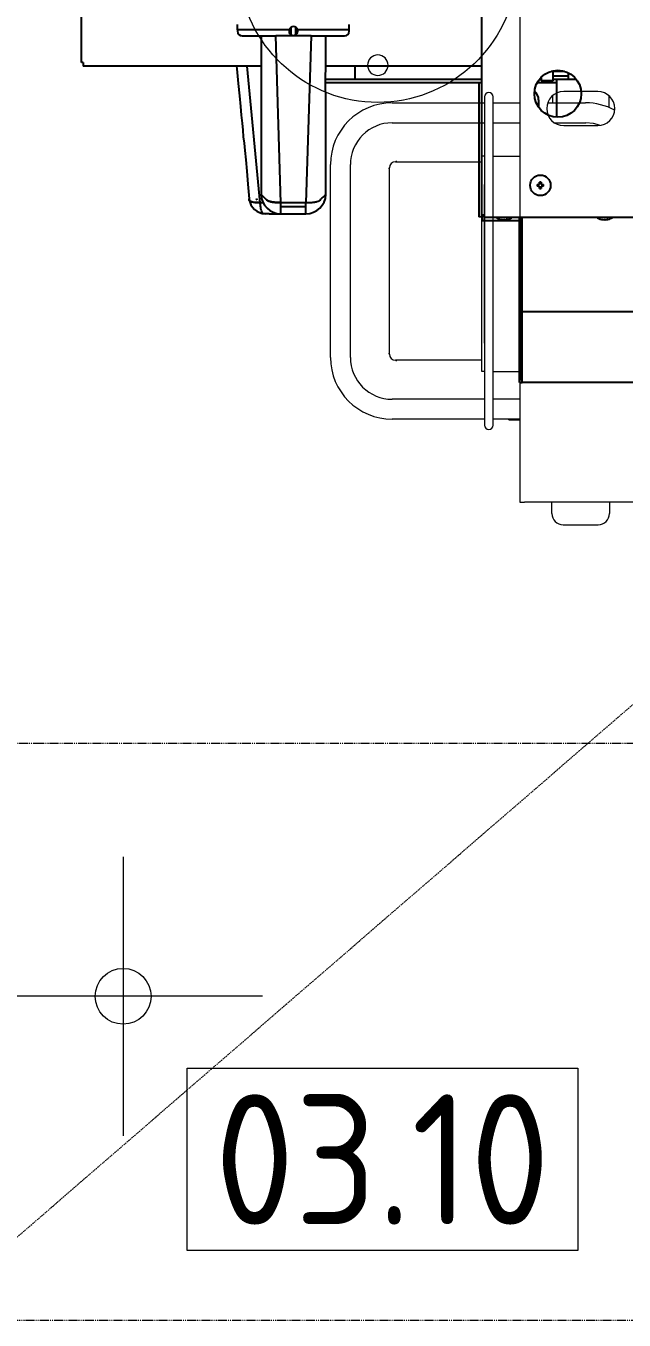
# Model space of a CAD drawing. Header units: inches. Extents: x 15 to 18199, y 5 to 12862.
# Drawn here: x 5762 to 6083, y 8806 to 9502 of the extents above; entities that cross this region are included whole.
import ezdxf
from ezdxf.enums import TextEntityAlignment as Align

# ---------------------------------------------------------------- set-up
doc = ezdxf.new("R2010")
doc.units = ezdxf.units.IN
doc.header["$MEASUREMENT"] = 0
doc.linetypes.add('STRICHPUNKT', pattern=[1, 0.5, -0.25, 0, -0.25])
for name, color, linetype, lineweight in [('200', 7, 'Continuous', 13), ('260G', 250, 'Continuous', 13), ('410AB', 90, 'Continuous', 13), ('410P', 4, 'Continuous', 13), ('410PA', 4, 'Continuous', 13), ('500', 4, 'Continuous', 13), ('610', 4, 'STRICHPUNKT', 13)]:
    doc.layers.add(name, color=color, linetype=linetype, lineweight=lineweight)
doc.layers.add('BK BO', color=41, linetype='Continuous')
doc.styles.add('ISO8', font='isocp.shx')

# ---------------------------------------------------------------- blocks, each defined once
blk = doc.blocks.new('POS-G-A')
at = {"layer": '410P'}
blk.add_lwpolyline([(-105, -49), (-105, 49), (105, 49), (105, -49)], close=True, dxfattribs=at)
at = {"layer": '410P', "color": 3, "style": 'ISO8'}
blk.add_attdef('POS', text='', height=70, dxfattribs=at).set_placement((0, 0), align=Align.MIDDLE_CENTER)
at = {"layer": '410PA', "color": 4, "style": 'ISO8'}
blk.add_attdef('ARTIKELNUMMER', text='', height=50, dxfattribs=at).set_placement((0, -119), align=Align.CENTER)
blk = doc.blocks.new('A$C285064C4')
at = {"layer": '410AB'}
for p, q in [((75, 0, 10027229803.1), (75, 150, 10027229803.1)), ((0, 75, 10027229803.1), (150, 75, 10027229803.1))]:
    blk.add_line(p, q, dxfattribs=at)
blk.add_circle((75, 75, 10027229803.1), 15, dxfattribs=at)
blk = doc.blocks.new('A$C0A803AA6')
at = {"layer": '610'}
for p, q in [((0, 0), (1527, 1320.8)), ((1527, 310), (0, 310)), ((0, 0), (1527, 0))]:
    blk.add_line(p, q, dxfattribs=at)
at = {"rotation": 180}
blk.add_blockref('A$C285064C4', (183.6, 249.1, -10027229803.1), dxfattribs=at)
blk = doc.blocks.new('alihfpih')
at = {"layer": '200'}
blk.add_circle((-3823.54, -12201.56), 5.5, dxfattribs=at)
blk.add_arc((-3823.54, -12256.56), 75, 285.46601, 254.53399, dxfattribs=at)
blk = doc.blocks.new('D-Broiler-Duke-FBB')
at = {"layer": 'BK BO', "color": 250}
for p, q in [((80069.89, 12091.46), (80069.89, 11566.9)), ((79854.78, 11648.81), (79854.78, 12009.6)), ((79938.8, 11666.41), (79938.8, 11669.31)), ((79998.82, 11666.41), (79998.82, 11669.31)), ((79966.53, 11666.41), (79938.8, 11666.41)), ((79938.8, 11666.41), (79938.8, 11665.67)), ((79941.33, 11663.14), (79959.32, 11663.14)), ((79978.3, 11663.14), (79959.32, 11663.14)), ((79962.09, 11573.48), (79959.32, 11663.14)), ((79967.55, 11663.81), (79967.55, 11667.8)), ((79970.07, 11663.81), (79970.07, 11667.8)), ((79998.82, 11666.41), (79971.09, 11666.41)), ((79978.3, 11663.14), (79975.53, 11573.48)), ((79978.3, 11663.14), (79996.29, 11663.14)), ((79998.82, 11665.67), (79998.82, 11666.41)), ((79855.8, 11648.81), (79854.78, 11648.81)), ((79855.8, 11648.81), (79855.8, 11646.79)), ((79951.49, 11646.79), (79855.8, 11646.79)), ((79950.92, 11573.48), (79943.98, 11646.79)), ((80069.89, 11646.79), (79986.14, 11646.79)), ((80002, 11639.64), (80002, 11646.79)), ((80107.32, 11644.11), (80114.57, 11644.11)), ((80108.36, 11639.04), (80108.36, 11644.11)), ((80116.55, 11641.46), (80108.36, 11641.46)), ((80116.55, 11643.33), (80116.55, 11639.69)), ((80002, 11639.64), (79986.13, 11639.64)), ((80069.89, 11639.63), (79986.13, 11639.63)), ((79986.13, 11638.11), (80069.89, 11638.11)), ((80002, 11639.64), (80002.01, 11639.64)), ((80002.01, 11639.63), (80002.01, 11639.64)), ((80068.41, 11638.11), (80068.41, 11565.91)), ((80099.88, 11638.11), (80110.37, 11638.11)), ((80102.04, 11639.63), (80100.87, 11639.63)), ((80102.04, 11640.97), (80102.04, 11639.04)), ((80105.2, 11639.04), (80102.04, 11639.04)), ((80108.36, 11639.04), (80105.2, 11639.04)), ((80110.37, 11639.63), (80108.36, 11639.63)), ((80110.37, 11619.39), (80110.37, 11639.69)), ((80120.98, 11639.69), (80110.37, 11639.69)), ((80100.62, 11628.7), (80100.62, 11624.73)), ((80099.86, 11583.19), (80101.18, 11583.19)), ((80101.18, 11582.43), (80099.86, 11582.43)), ((80101.18, 11583.19), (80101.18, 11584.52)), ((80101.18, 11581.11), (80101.18, 11582.43)), ((80101.94, 11584.52), (80101.94, 11583.19)), ((80101.94, 11583.19), (80103.26, 11583.19)), ((80101.94, 11582.43), (80101.94, 11581.11)), ((80103.26, 11582.43), (80101.94, 11582.43)), ((79948.84, 11575.73), (79949.08, 11574.84)), ((79950.92, 11573.48), (79950.92, 11573.48)), ((79952.49, 11573.48), (79950.92, 11573.48)), ((79962.09, 11573.48), (79962.09, 11573.48)), ((79975.53, 11573.48), (79962.09, 11573.48)), ((79955.71, 11567.52), (79962.09, 11567.52)), ((79975.53, 11571.31), (79962.09, 11571.31)), ((79962.09, 11567.52), (79975.53, 11567.52)), ((80070.43, 11565.91), (80068.41, 11565.91)), ((80069.89, 11566.9), (80071.11, 11566.9)), ((80070.43, 11563.89), (80070.43, 11565.91)), ((80071.11, 11565.68), (80071.11, 11566.9)), ((80071.11, 11565.68), (80173.69, 11565.68)), ((80090.37, 11515.32), (80090.37, 11565.68)), ((80091.58, 11515.32), (80091.58, 11565.68)), ((80091.58, 11565.68), (80091.58, 11562.94)), ((80091.83, 11514.71), (80091.83, 11565.68)), ((80070.43, 11563.89), (80090.37, 11563.89)), ((80080.36, 11564.49), (80080.4, 11564.49)), ((80081.72, 11564.49), (80082.48, 11564.49)), ((80083.8, 11564.49), (80083.85, 11564.49)), ((80091.58, 11563.89), (80091.83, 11563.89)), ((80091.58, 11515.32), (80091.58, 11562.94)), ((80134.42, 11564.49), (80134.46, 11564.49)), ((80135.79, 11564.49), (80136.54, 11564.49)), ((80137.87, 11564.49), (80137.91, 11564.49)), ((80090.37, 11515.32), (80091.58, 11515.32)), ((80090.37, 11476.81), (80090.37, 11515.32)), ((80091.58, 11478.02), (80091.58, 11515.32)), ((80091.58, 11478.02), (80091.58, 11515.32)), ((80180.5, 11514.71), (80091.83, 11514.71)), ((80091.83, 11476.81), (80091.83, 11514.71)), ((80090.37, 11476.81), (80091.83, 11476.81)), ((80091.58, 11478.02), (80091.83, 11478.02)), ((80180.5, 11476.81), (80091.83, 11476.81))]:
    blk.add_line(p, q, dxfattribs=at)
at = {"layer": 'BK BO', "color": 250, "flags": 128}
for points in [[(79951.47, 11663.14), (79951.47, 11663.07), (79951.47, 11662.19), (79951.46, 11661.3), (79951.46, 11659.86), (79951.47, 11658.38), (79951.47, 11656.85), (79951.48, 11653.06), (79951.49, 11645.6), (79951.49, 11638.16), (79951.48, 11630.71), (79951.48, 11626.36), (79951.47, 11622.11), (79951.46, 11617.98), (79951.45, 11613.4), (79951.44, 11607.94), (79951.43, 11601.72), (79951.42, 11594.64), (79951.4, 11586.7), (79951.39, 11577.92)], [(79986.23, 11577.92), (79986.22, 11587.26), (79986.2, 11595.52), (79986.19, 11602.67), (79986.18, 11608.94), (79986.16, 11615.17), (79986.15, 11621.45), (79986.14, 11627.78), (79986.13, 11638.59), (79986.14, 11648.42), (79986.15, 11657.88), (79986.15, 11660.23), (79986.15, 11662.32), (79986.15, 11663.14)], [(79938.26, 11646.79), (79938.39, 11645.43), (79939.14, 11637.6), (79939.78, 11630.88), (79940.32, 11625.24), (79940.76, 11620.55), (79941.18, 11616.16), (79941.53, 11612.46), (79941.87, 11608.88), (79942.23, 11605.39), (79942.63, 11601.47), (79943.13, 11596.44), (79943.71, 11590.42), (79944.35, 11583.44), (79945.05, 11575.48)], [(80082.48, 11564.33), (80083.2, 11564.39), (80083.8, 11564.49)], [(80083.8, 11564.49), (80083.71, 11564.47), (80083.2, 11564.39)], [(80136.54, 11564.33), (80137.26, 11564.39), (80137.87, 11564.49)], [(80137.87, 11564.49), (80137.78, 11564.47), (80137.26, 11564.39)]]:
    blk.add_lwpolyline(points, dxfattribs=at)
at = {"layer": 'BK BO', "color": 250}
for centre, radius in [((80110.95, 11632.01), 12.63), ((80101.56, 11582.81), 5.5)]:
    blk.add_circle(centre, radius, dxfattribs=at)
for centre, radius, start, end in [((79941.33, 11665.67), 2.53, 180, 270), ((79968.81, 11665.8), 2.36, 165.03255, 14.96745), ((79968.81, 11665.8), 2.36, 14.96814, 165.03186), ((79996.29, 11665.67), 2.53, 270, 0), ((80094.31, 11628.7), 6.32, 0, 49.59752), ((80101.56, 11582.81), 1.74, 167.44414, 192.55586), ((80101.56, 11582.81), 1.74, 77.44414, 102.55586), ((80101.56, 11582.81), 1.74, 257.44414, 282.55586), ((80101.56, 11582.81), 1.74, 347.44414, 12.55586), ((79953.74, 11576.23), 8.71, 184.73453, 269.76577), ((79962.02, 11578.15), 10.63, 181.26623, 270.37999), ((79975.6, 11578.15), 10.63, 269.61998, 358.73411), ((80082.02, 11572.2), 7.88, 235.77777, 257.8693), ((80082.19, 11572.2), 7.88, 282.1307, 304.22223), ((80136.08, 11572.2), 7.88, 235.77777, 257.8693), ((80136.25, 11572.2), 7.88, 282.1307, 304.22223), ((80082.03, 11572.28), 7.96, 258.16119, 267.76963), ((80136.1, 11572.28), 7.96, 258.16149, 267.76964)]:
    blk.add_arc(centre, radius, start, end, dxfattribs=at)
for points, knots in [([(79945.05, 11575.51), (79945.04, 11575.36), (79945.02, 11575.04), (79945.08, 11574.54), (79945.85, 11574.09), (79947.16, 11573.75), (79948.9, 11573.52), (79950.26, 11573.5), (79950.92, 11573.48)], [0, 0, 0, 0, 0.149742, 0.31935, 0.49007, 0.664935, 0.837014, 1, 1, 1, 1]), ([(79950.92, 11573.48), (79950.26, 11573.5), (79948.9, 11573.52), (79947.16, 11573.75), (79945.85, 11574.09), (79945.08, 11574.54), (79945.02, 11575.03), (79945.04, 11575.34), (79945.05, 11575.48)], [0, 0, 0, 0, 0.164429, 0.338026, 0.514437, 0.686666, 0.857784, 1, 1, 1, 1]), ([(79955.71, 11567.52), (79955.48, 11567.52), (79954.81, 11567.52), (79954.13, 11567.52), (79953.46, 11567.52), (79953.05, 11567.5), (79952.47, 11567.57), (79951.92, 11568.37), (79951.45, 11569.7), (79951.1, 11571.45), (79950.98, 11572.82), (79950.92, 11573.48)], [0, 0, 0, 0, 0.123868, 0.364317, 0.372507, 0.485757, 0.588337, 0.69159, 0.79735, 0.901425, 1, 1, 1, 1]), ([(79951.39, 11577.92), (79951.4, 11577.91), (79951.41, 11577.85), (79951.58, 11577.73), (79951.9, 11577.39), (79952.64, 11576.69), (79953.5, 11575.86), (79954.27, 11575.09), (79954.91, 11574.54), (79956.19, 11574.09), (79957.92, 11573.75), (79959.95, 11573.52), (79961.39, 11573.5), (79962.09, 11573.48)], [0, 0, 0, 0, 0.004187, 0.028963, 0.068334, 0.192446, 0.414074, 0.526008, 0.620559, 0.715729, 0.813212, 0.90914, 1, 1, 1, 1]), ([(79962.09, 11573.48), (79961.39, 11573.5), (79959.95, 11573.52), (79957.92, 11573.75), (79956.19, 11574.09), (79954.91, 11574.54), (79954.27, 11575.09), (79953.39, 11575.97), (79952.52, 11576.79), (79951.81, 11577.5), (79951.54, 11577.74), (79951.43, 11577.88), (79951.4, 11577.92)], [0, 0, 0, 0, 0.09086, 0.186791, 0.284273, 0.379447, 0.474004, 0.585936, 0.868016, 0.923424, 0.978395, 1, 1, 1, 1]), ([(79962.09, 11567.52), (79962.09, 11567.51), (79962.09, 11567.5), (79962.09, 11567.57), (79962.09, 11568.37), (79962.09, 11569.7), (79962.09, 11571.45), (79962.09, 11572.82), (79962.09, 11573.48)], [0, 0, 0, 0, 0.180479, 0.343956, 0.508503, 0.677048, 0.842907, 1, 1, 1, 1]), ([(79975.53, 11573.48), (79976.23, 11573.5), (79977.67, 11573.52), (79979.71, 11573.75), (79981.43, 11574.09), (79982.71, 11574.54), (79983.35, 11575.09), (79984.23, 11575.97), (79985.1, 11576.79), (79985.81, 11577.5), (79986.08, 11577.73), (79986.19, 11577.88), (79986.22, 11577.92)], [0, 0, 0, 0, 0.09086, 0.186792, 0.284277, 0.379449, 0.474001, 0.585938, 0.868017, 0.923425, 0.97812, 1, 1, 1, 1]), ([(79975.53, 11567.52), (79975.53, 11567.51), (79975.53, 11567.5), (79975.53, 11567.57), (79975.53, 11568.37), (79975.53, 11569.7), (79975.53, 11571.45), (79975.53, 11572.82), (79975.53, 11573.48)], [0, 0, 0, 0, 0.180479, 0.343956, 0.508503, 0.677048, 0.842907, 1, 1, 1, 1]), ([(79953.2, 11571.31), (79953.23, 11571.31), (79953.26, 11571.31), (79953.3, 11571.31), (79953.31, 11571.31)], [0, 0, 0, 0, 0.719968, 1, 1, 1, 1]), ([(79962.09, 11567.52), (79962.09, 11567.52), (79962.09, 11567.52), (79962.09, 11567.52), (79962.09, 11567.52), (79962.09, 11567.52)], [0, 0, 0, 0, 0.332523, 0.978012, 1, 1, 1, 1]), ([(79975.53, 11567.52), (79975.53, 11567.52), (79975.53, 11567.52), (79975.53, 11567.52), (79975.53, 11567.52), (79975.53, 11567.52), (79975.53, 11567.52)], [0, 0, 0, 0, 0.100267, 0.416345, 0.980773, 1, 1, 1, 1])]:
    blk.add_open_spline(points, degree=3, knots=knots, dxfattribs=at)
blk = doc.blocks.new('D-Untergestell-Broiler-Duke-FBB')
at = {"layer": '260G'}
for p, q in [((69794.63, 14577.73), (69794.63, 13875.68)), ((69775.78, 14093.6), (69775.78, 14071.5)), ((69780.34, 14071.5), (69780.34, 14093.6)), ((69812.17, 14094.09), (69812.17, 14090.34)), ((69836.57, 14096.42), (69818.27, 14096.42)), ((69842.67, 14087.85), (69842.67, 14094.09)), ((69726.07, 14090.34), (69775.78, 14090.34)), ((69780.34, 14090.34), (69794.63, 14090.34)), ((69809.65, 14090.34), (69830.06, 14090.34)), ((69726.03, 14079.6), (69775.78, 14079.6)), ((69780.34, 14079.6), (69794.63, 14079.6)), ((69813.28, 14079.6), (69830.1, 14079.6)), ((69818.27, 14078.12), (69836.57, 14078.12)), ((69775.78, 14071.5), (69775.78, 13939.11)), ((69780.34, 13939.11), (69780.34, 14071.5)), ((69692.88, 13953.46), (69692.88, 14057.16)), ((69703.62, 13953.42), (69703.62, 14057.19)), ((69728.26, 14058.64), (69774.26, 14058.64)), ((69774.26, 14046.48), (69774.26, 14061.73)), ((69775.72, 14061.73), (69774.26, 14061.73)), ((69775.72, 14061.73), (69775.72, 14046.48)), ((69775.72, 14061.73), (69775.78, 14061.73)), ((69780.34, 14061.73), (69794.63, 14061.73)), ((69724.58, 13955.65), (69724.58, 14054.97)), ((69774.26, 13961.08), (69774.26, 14046.48)), ((69775.72, 13961.08), (69775.72, 14046.48)), ((69774.26, 13945.83), (69774.26, 13961.08)), ((69775.72, 13961.08), (69775.72, 13945.83)), ((69774.26, 13951.97), (69728.26, 13951.97)), ((69775.72, 13945.83), (69774.26, 13945.83)), ((69775.78, 13945.83), (69775.72, 13945.83)), ((69780.34, 13945.83), (69794.63, 13945.83)), ((69775.78, 13939.11), (69775.78, 13917.01)), ((69780.34, 13917.01), (69780.34, 13939.11)), ((69775.78, 13931.01), (69726.03, 13931.01)), ((69794.63, 13931.01), (69780.34, 13931.01)), ((69775.78, 13920.27), (69726.07, 13920.27)), ((69794.63, 13920.27), (69780.34, 13920.27)), ((69788.75, 13919.89), (69788.75, 13920.27)), ((69788.75, 13919.89), (69794.63, 13919.89)), ((69794.63, 13875.68), (69797.24, 13875.68)), ((69857.59, 13875.68), (69797.24, 13875.68)), ((69811.92, 13869.57), (69811.92, 13875.68)), ((69842.91, 13875.68), (69842.91, 13869.57)), ((69818.02, 13863.47), (69836.81, 13863.47))]:
    blk.add_line(p, q, dxfattribs=at)
at = {"layer": '260G', "flags": 128}
for points in [[(69837.51, 14078.31), (69834.24, 14079.21), (69830.1, 14079.6)], [(69727.88, 14058.64), (69728.03, 14058.64), (69728.26, 14058.64)], [(69724.58, 14054.97), (69724.58, 14055.19), (69724.58, 14055.34)], [(69724.58, 13955.27), (69724.58, 13955.42), (69724.58, 13955.65)], [(69728.26, 13951.97), (69728.03, 13951.97), (69727.88, 13951.97)]]:
    blk.add_lwpolyline(points, dxfattribs=at)
at = {"layer": '260G'}
for centre, radius, start, end in [((69778.06, 14093.6), 2.28, 0, 180), ((69818.27, 14087.27), 9.15, 90, 270), ((69836.57, 14087.27), 9.15, 270, 90), ((69726.07, 14057.16), 33.18, 90, 180), ((69830.06, 14057.16), 33.18, 61.91947, 90), ((69726.02, 14057.2), 22.4, 89.98043, 180.01957), ((69727.91, 14055.31), 3.33, 90.5771, 179.4229), ((69932.9, 14062.42), 204.68, 180.91608, 181.05743), ((69720.95, 13859.07), 195.93, 88.94034, 89.08803), ((69726.07, 13953.46), 33.18, 180, 270), ((69726.02, 13953.41), 22.4, 179.98041, 270.01962), ((69720.85, 14157.71), 202.1, 270.91475, 271.05791), ((69727.91, 13955.3), 3.33, 180.57755, 269.42239), ((69933.45, 13948.18), 205.23, 178.94288, 179.08387), ((69778.06, 13917.01), 2.28, 180, 0), ((69818.02, 13869.57), 6.1, 180, 270), ((69836.81, 13869.57), 6.1, 270, 0)]:
    blk.add_arc(centre, radius, start, end, dxfattribs=at)
blk = doc.blocks.new('A$C48A1077E')
at = {"layer": '500'}
for name, p in [('D-Untergestell-Broiler-Duke-FBB', (-69556.11, -13504)), ('D-Broiler-Duke-FBB', (-79851.94, -11040.8))]:
    blk.add_blockref(name, p, dxfattribs=at)
blk = doc.blocks.new('A$C6C05235F')
blk.add_blockref('A$C0A803AA6', (0, 290.31))
at = {"layer": '410P'}
blk.add_blockref('POS-G-A', (247.99, 376.7), dxfattribs=at).add_auto_attribs({'POS': '03.10'})
at = {"layer": '500', "xscale": -1, "rotation": 180}
blk.add_blockref('alihfpih', (4069.05, -11236.56), dxfattribs=at)
at = {"layer": '500'}
blk.add_blockref('A$C48A1077E', (83.3, 358.41), dxfattribs=at)

msp = doc.modelspace()

# ---------------------------------------------------------------- block references
at = {"layer": '500', "lineweight": 50}
msp.add_blockref('A$C6C05235F', (5705.37, 8515.49, 0), dxfattribs=at)

doc.saveas('drawing.dxf')
